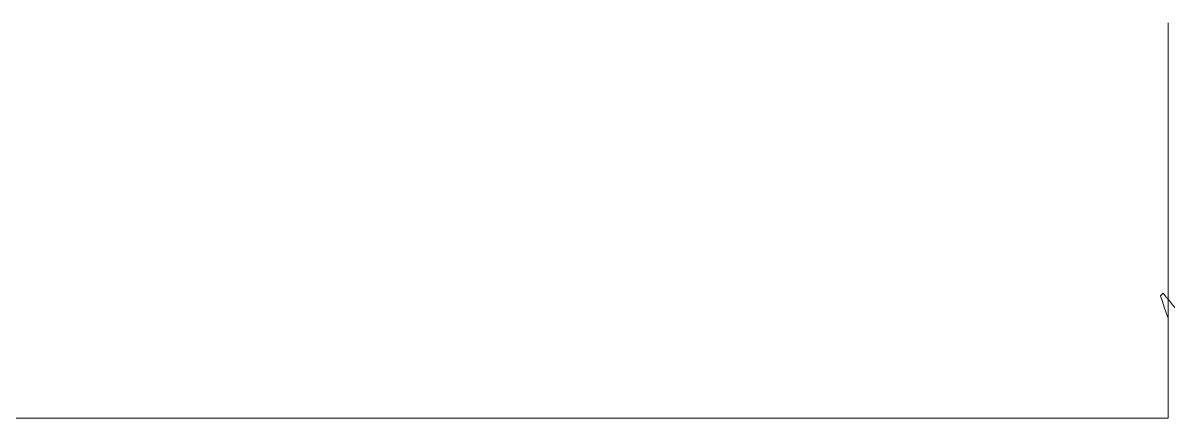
# Model space of a CAD drawing. Header units: millimetres. Extents: x -592259 to 288321, y -552984 to 293768.
# Drawn here: x 116752.3 to 116937.9, y -218780.9 to -218716.8 of the extents above; entities that cross this region are included whole.
import ezdxf

# ---------------------------------------------------------------- set-up
doc = ezdxf.new("R2010")
doc.units = ezdxf.units.MM
doc.layers.add('A-GLAZ-CWMG-MCUT', color=250, linetype='Continuous', lineweight=9)
doc.layers.add('G-XREF-____-OTLN', color=250, linetype='Continuous', lineweight=9)

# ---------------------------------------------------------------- blocks, each defined once
blk = doc.blocks.new('Прямоугольный импост - 200_dwg-17677014-АР1_Маркировочный план 3 этажа секция 2_3')
at = {"layer": 'G-XREF-____-OTLN', "flags": 128}
for points in [[(227970.64, 196732.26), (227970.53, 196732.16), (227970.43, 196732.05), (227970.32, 196731.95), (227970.21, 196731.85)], [(227970.21, 196731.85), (227970.52, 196730.93), (227970.83, 196730.02), (227971.14, 196729.11), (227971.45, 196728.2)], [(227972.69, 196729.79), (227972.18, 196730.41), (227971.66, 196731.03), (227971.15, 196731.64), (227970.64, 196732.26)]]:
    blk.add_lwpolyline(points, dxfattribs=at)
blk = doc.blocks.new('Прямоугольный импост - 200_dwg-V209-АР1_Маркировочный план 3 этажа секция 2_3')
at = {"layer": 'G-XREF-____-OTLN', "flags": 128}
for points in [[(227970.64, 196732.26), (227970.53, 196732.16), (227970.43, 196732.05), (227970.32, 196731.95), (227970.21, 196731.85)], [(227970.21, 196731.85), (227970.52, 196730.93), (227970.83, 196730.02), (227971.14, 196729.11), (227971.45, 196728.2)], [(227972.69, 196729.79), (227972.18, 196730.41), (227971.66, 196731.03), (227971.15, 196731.64), (227970.64, 196732.26)]]:
    blk.add_lwpolyline(points, dxfattribs=at)
blk = doc.blocks.new('Прямоугольный импост - 42х50х200h-V226-АР1_Маркировочный план 3 этажа секция 2_3')
for name in ['Прямоугольный импост - 200_dwg-17677014-АР1_Маркировочный план 3 этажа секция 2_3', 'Прямоугольный импост - 200_dwg-V209-АР1_Маркировочный план 3 этажа секция 2_3']:
    blk.add_blockref(name, (-227996.45, -196751.8))

msp = doc.modelspace()

# ---------------------------------------------------------------- linework, layer by layer
at = {"layer": 'A-GLAZ-CWMG-MCUT', "lineweight": 5}
for p, q in [((116937.9057, -218780.9056), (116937.9057, -218716.7613)), ((115952.9057, -218780.9056), (116937.9057, -218780.9056))]:
    msp.add_line(p, q, dxfattribs=at)

# ---------------------------------------------------------------- block references
at = {"layer": 'G-XREF-____-OTLN'}
msp.add_blockref('Прямоугольный импост - 42х50х200h-V226-АР1_Маркировочный план 3 этажа секция 2_3', (116962.9057, -218741.1056), dxfattribs=at)

doc.saveas('drawing.dxf')
